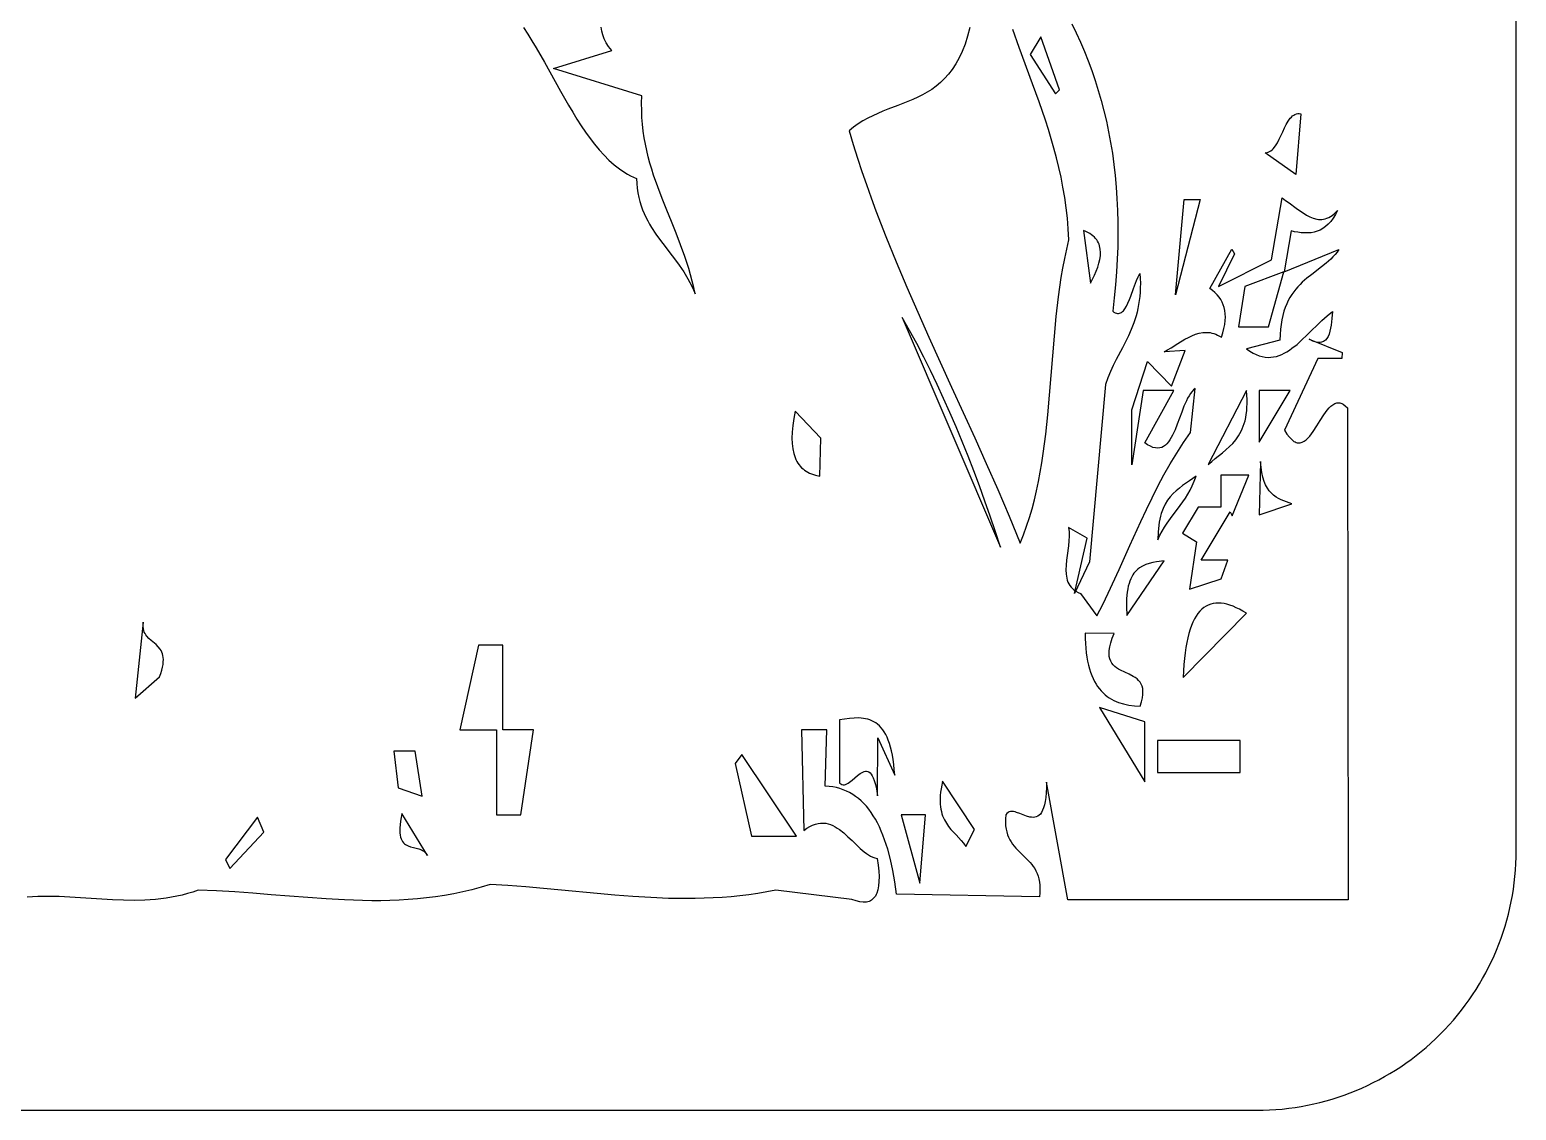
# Model space of a CAD drawing. Header units: metres. Extents: x 0 to 50, y 0 to 50.
# Drawn here: x 32.82 to 50, y 0 to 12.49 of the extents above; entities that cross this region are included whole.
import ezdxf

# ---------------------------------------------------------------- set-up
doc = ezdxf.new("R2010")
doc.units = ezdxf.units.M

msp = doc.modelspace()

# ---------------------------------------------------------------- linework, layer by layer
for points in [[(3, 0), (47, 0), (47, 0), (47.074492, 0.000924), (47.148761, 0.003687), (47.222779, 0.008277), (47.296513, 0.01468), (47.369934, 0.022884), (47.443009, 0.032877), (47.51571, 0.044646), (47.588004, 0.058177), (47.659861, 0.073458), (47.731251, 0.090477), (47.802143, 0.10922), (47.872505, 0.129676), (47.942308, 0.15183), (48.01152, 0.175671), (48.080111, 0.201186), (48.14805, 0.228361), (48.215307, 0.257185), (48.281849, 0.287645), (48.347648, 0.319727), (48.412671, 0.35342), (48.476889, 0.388709), (48.540271, 0.425584), (48.602785, 0.46403), (48.664402, 0.504035), (48.725089, 0.545587), (48.784818, 0.588672), (48.843556, 0.633279), (48.901274, 0.679394), (48.957939, 0.727004), (49.013523, 0.776097), (49.067994, 0.826659), (49.12132, 0.87868), (49.12132, 0.87868), (49.173341, 0.932006), (49.223903, 0.986477), (49.272996, 1.042061), (49.320606, 1.098726), (49.366721, 1.156444), (49.411328, 1.215182), (49.454413, 1.274911), (49.495965, 1.335598), (49.53597, 1.397215), (49.574416, 1.459729), (49.611291, 1.523111), (49.64658, 1.587329), (49.680273, 1.652352), (49.712355, 1.718151), (49.742815, 1.784693), (49.771639, 1.85195), (49.798814, 1.919889), (49.824329, 1.98848), (49.84817, 2.057692), (49.870324, 2.127495), (49.89078, 2.197857), (49.909523, 2.268749), (49.926542, 2.340139), (49.941823, 2.411996), (49.955354, 2.48429), (49.967123, 2.556991), (49.977116, 2.630066), (49.98532, 2.703487), (49.991723, 2.777221), (49.996313, 2.851239), (49.999076, 2.925508), (50, 3), (50, 47)], [(44.864859, 12.559539), (44.915686, 12.454122), (44.964144, 12.3472), (45.010204, 12.238738), (45.053835, 12.1287), (45.095004, 12.017049), (45.133681, 11.903749), (45.169835, 11.788764), (45.203434, 11.672058), (45.234448, 11.553594), (45.262845, 11.433336), (45.288595, 11.311248), (45.311665, 11.187294), (45.332026, 11.061438), (45.349645, 10.933643), (45.364492, 10.803873), (45.376536, 10.672092), (45.385745, 10.538264), (45.392089, 10.402353), (45.395536, 10.264321), (45.396055, 10.124134), (45.393614, 9.981755), (45.388184, 9.837147), (45.379732, 9.690275), (45.368228, 9.541102), (45.353641, 9.389592), (45.335938, 9.235709), (45.335938, 9.235709), (45.35095, 9.22554), (45.365266, 9.218058), (45.378922, 9.213147), (45.391954, 9.210693), (45.404399, 9.210581), (45.416294, 9.212697), (45.427674, 9.216925), (45.438577, 9.22315), (45.449037, 9.231259), (45.459093, 9.241135), (45.478134, 9.265733), (45.49599, 9.296025), (45.512953, 9.331092), (45.529312, 9.370016), (45.54536, 9.411879), (45.577684, 9.500746), (45.612252, 9.590345), (45.631105, 9.633121), (45.651391, 9.673325), (45.651391, 9.673325), (45.654635, 9.615914), (45.655893, 9.560622), (45.655261, 9.507349), (45.652836, 9.455996), (45.648715, 9.406461), (45.642995, 9.358645), (45.635773, 9.312447), (45.627147, 9.267768), (45.617213, 9.224507), (45.606068, 9.182564), (45.580536, 9.10223), (45.551326, 9.025966), (45.519215, 8.95297), (45.484979, 8.88244), (45.449395, 8.813575), (45.377289, 8.677634), (45.342319, 8.608954), (45.309107, 8.538733), (45.27843, 8.466169), (45.251063, 8.390461), (45.066262, 6.341166), (44.89658, 5.971936), (45.04238, 6.61384), (44.827192, 6.737298), (44.827192, 6.737298), (44.832601, 6.6875), (44.833133, 6.635183), (44.829919, 6.580949), (44.824094, 6.525397), (44.809137, 6.41274), (44.802272, 6.356835), (44.797326, 6.302014), (44.795432, 6.248876), (44.797722, 6.198022), (44.800791, 6.173638), (44.80533, 6.150051), (44.811482, 6.127335), (44.819388, 6.105565), (44.82919, 6.084816), (44.841029, 6.065163), (44.855048, 6.046682), (44.871386, 6.029446), (44.890187, 6.013532), (44.911592, 5.999014), (44.935742, 5.985967), (44.962778, 5.974467), (45.154664, 5.714437), (45.154664, 5.714437), (45.220318, 5.845503), (45.284611, 5.979108), (45.410498, 6.251924), (45.535099, 6.528852), (45.661189, 6.805861), (45.725658, 6.943136), (45.79154, 7.07892), (45.85918, 7.212708), (45.928926, 7.343997), (46.001125, 7.472283), (46.076122, 7.597061), (46.154265, 7.717828), (46.235901, 7.83408), (46.290473, 8.342326), (46.290473, 8.342326), (46.270663, 8.325826), (46.252065, 8.306165), (46.234567, 8.283639), (46.218059, 8.258544), (46.20243, 8.231177), (46.187568, 8.201834), (46.1597, 8.138403), (46.133568, 8.070621), (46.108281, 8.000856), (46.082951, 7.931478), (46.056687, 7.864855), (46.028601, 7.803358), (46.013597, 7.775272), (45.997803, 7.749355), (45.981109, 7.725904), (45.963404, 7.705214), (45.944576, 7.687583), (45.924515, 7.673306), (45.903108, 7.66268), (45.880246, 7.655999), (45.855816, 7.653562), (45.829707, 7.655663), (45.801809, 7.662599), (45.77201, 7.674666), (45.7402, 7.69216), (45.706266, 7.715378), (46.040885, 8.320622), (45.687724, 8.320622), (45.559205, 7.462131), (45.559205, 8.098334), (45.737416, 8.656347), (46.015678, 8.370385), (46.172761, 8.78367), (45.930019, 8.766157), (45.930019, 8.766157), (45.970228, 8.78874), (46.010353, 8.812944), (46.090563, 8.863452), (46.171084, 8.912158), (46.211596, 8.934109), (46.252349, 8.953539), (46.293396, 8.969757), (46.334791, 8.982073), (46.37659, 8.989795), (46.418845, 8.992235), (46.440161, 8.991258), (46.461612, 8.988701), (46.483203, 8.984479), (46.504943, 8.978504), (46.526838, 8.97069), (46.548895, 8.960952), (46.57112, 8.949202), (46.59352, 8.935355), (46.59352, 8.935355), (46.609469, 8.987649), (46.621857, 9.036979), (46.630754, 9.083493), (46.636228, 9.127343), (46.638346, 9.168677), (46.637176, 9.207646), (46.632788, 9.244399), (46.625249, 9.279085), (46.614626, 9.311854), (46.600989, 9.342857), (46.584406, 9.372242), (46.564944, 9.400159), (46.542671, 9.426758), (46.517656, 9.452189), (46.489968, 9.476602), (46.459673, 9.500145), (46.714621, 9.953838), (46.74413, 9.901474), (46.55945, 9.523673), (47.171714, 9.829144), (47.293139, 10.545658), (47.293139, 10.545658), (47.334902, 10.51772), (47.376073, 10.488189), (47.456961, 10.42788), (47.496836, 10.398867), (47.536438, 10.371792), (47.575847, 10.347537), (47.615141, 10.326986), (47.654401, 10.31102), (47.693706, 10.300522), (47.713401, 10.2976), (47.733136, 10.296376), (47.752922, 10.29696), (47.772769, 10.299462), (47.792687, 10.303994), (47.812686, 10.310665), (47.832775, 10.319586), (47.852966, 10.330867), (47.873267, 10.344619), (47.893688, 10.360951), (47.91424, 10.379973), (47.934932, 10.401798), (47.934932, 10.401798), (47.910423, 10.353754), (47.884326, 10.31134), (47.856721, 10.274298), (47.827691, 10.242374), (47.797316, 10.215312), (47.765677, 10.192857), (47.732854, 10.174752), (47.69893, 10.160743), (47.663984, 10.150574), (47.628097, 10.143989), (47.591351, 10.140733), (47.553826, 10.14055), (47.515603, 10.143184), (47.476764, 10.148381), (47.437389, 10.155885), (47.397558, 10.16544), (47.31629, 9.692147), (47.951245, 9.950799), (47.951245, 9.950799), (47.92892, 9.920613), (47.905489, 9.89218), (47.881069, 9.865305), (47.855777, 9.839798), (47.803044, 9.792118), (47.748227, 9.747603), (47.636075, 9.661918), (47.580611, 9.617675), (47.5268, 9.57045), (47.500807, 9.545239), (47.475579, 9.518706), (47.451231, 9.490659), (47.427881, 9.460905), (47.405646, 9.429254), (47.384642, 9.395512), (47.364987, 9.359488), (47.346797, 9.32099), (47.330189, 9.279825), (47.31528, 9.235801), (47.302187, 9.188727), (47.291026, 9.13841), (47.281915, 9.084658), (47.274971, 9.027279), (47.27031, 8.966081), (47.268049, 8.900871), (46.88375, 8.799748), (46.88375, 8.799748), (46.921467, 8.773549), (46.958328, 8.75178), (46.994375, 8.734256), (47.029651, 8.720788), (47.064197, 8.711191), (47.098056, 8.705277), (47.13127, 8.70286), (47.163882, 8.703752), (47.195932, 8.707766), (47.227464, 8.714716), (47.25852, 8.724414), (47.289141, 8.736674), (47.319371, 8.751309), (47.349251, 8.768131), (47.378823, 8.786955), (47.408129, 8.807592), (47.466115, 8.85356), (47.523544, 8.904542), (47.580756, 8.95904), (47.638086, 9.01556), (47.695872, 9.072606), (47.754452, 9.128683), (47.814163, 9.182294), (47.875342, 9.231946), (47.875342, 9.231946), (47.868461, 9.152643), (47.860039, 9.075143), (47.854291, 9.038544), (47.847006, 9.004166), (47.837801, 8.972599), (47.82629, 8.944433), (47.812091, 8.920258), (47.794819, 8.900663), (47.784911, 8.892768), (47.774091, 8.886239), (47.762311, 8.881151), (47.749522, 8.877576), (47.735677, 8.87559), (47.720729, 8.875264), (47.704628, 8.876674), (47.687327, 8.879893), (47.648932, 8.892053), (47.605161, 8.912333), (47.989914, 8.75936), (47.982707, 8.688547), (47.706004, 8.688547), (47.320544, 7.861699), (47.320544, 7.861699), (47.349635, 7.816131), (47.377648, 7.779685), (47.40465, 7.751795), (47.430709, 7.731893), (47.443406, 7.724761), (47.455893, 7.719413), (47.468177, 7.71578), (47.480268, 7.713789), (47.492174, 7.713371), (47.503903, 7.714454), (47.526864, 7.720842), (47.549219, 7.732385), (47.571035, 7.748518), (47.592379, 7.768673), (47.61332, 7.792285), (47.633924, 7.818787), (47.654259, 7.847612), (47.69439, 7.909964), (47.734253, 7.974811), (47.774387, 8.037618), (47.794723, 8.066841), (47.81533, 8.093855), (47.836274, 8.118093), (47.857622, 8.138988), (47.879442, 8.155974), (47.901802, 8.168485), (47.924768, 8.175954), (47.936499, 8.17762), (47.948408, 8.177814), (47.960502, 8.176463), (47.97279, 8.173498), (47.98528, 8.168848), (47.99798, 8.162441), (48.024047, 8.144076), (48.051057, 8.117835), (48.056147, 2.43383), (44.816941, 2.43383), (44.571996, 3.794544), (44.571996, 3.794544), (44.57069, 3.727933), (44.567474, 3.668558), (44.56245, 3.616047), (44.555724, 3.570032), (44.547402, 3.530141), (44.537587, 3.496006), (44.526385, 3.467255), (44.513901, 3.443518), (44.50024, 3.424427), (44.485507, 3.40961), (44.469806, 3.398697), (44.453243, 3.391319), (44.435922, 3.387105), (44.417949, 3.385685), (44.399428, 3.38669), (44.380464, 3.389748), (44.341628, 3.400548), (44.302281, 3.415122), (44.263262, 3.430512), (44.22541, 3.443756), (44.207184, 3.448648), (44.189565, 3.451894), (44.172657, 3.453123), (44.156566, 3.451965), (44.141397, 3.44805), (44.127253, 3.441008), (44.114241, 3.430469), (44.102466, 3.416064), (44.102466, 3.416064), (44.098254, 3.370074), (44.097243, 3.327358), (44.099215, 3.287694), (44.103957, 3.250861), (44.111253, 3.216635), (44.120889, 3.184795), (44.13265, 3.155119), (44.146322, 3.127384), (44.161688, 3.10137), (44.178535, 3.076853), (44.196647, 3.053612), (44.21581, 3.031425), (44.256428, 2.989323), (44.29867, 2.948771), (44.340818, 2.907993), (44.381153, 2.865213), (44.400103, 2.842517), (44.417955, 2.818654), (44.434495, 2.793402), (44.449507, 2.76654), (44.462776, 2.737845), (44.474088, 2.707094), (44.483228, 2.674067), (44.489981, 2.638542), (44.494132, 2.600295), (44.495467, 2.559105), (44.493769, 2.51475), (44.488826, 2.467008), (42.837939, 2.496727), (42.837939, 2.496727), (42.818021, 2.638759), (42.79444, 2.772909), (42.767078, 2.899042), (42.73582, 3.01702), (42.718695, 3.072908), (42.700551, 3.126708), (42.681376, 3.1784), (42.661154, 3.227969), (42.639872, 3.275397), (42.617514, 3.320667), (42.594066, 3.363763), (42.569514, 3.404667), (42.543842, 3.443362), (42.517038, 3.479831), (42.489086, 3.514057), (42.459971, 3.546024), (42.429679, 3.575713), (42.398196, 3.603109), (42.365508, 3.628194), (42.331599, 3.65095), (42.296455, 3.671362), (42.260062, 3.689411), (42.222405, 3.705082), (42.18347, 3.718356), (42.143242, 3.729217), (42.101707, 3.737649), (42.05885, 3.743633), (42.014657, 3.747152), (42.03411, 4.396094), (41.740352, 4.396094), (41.767472, 3.23354), (41.767472, 3.23354), (41.802108, 3.259118), (41.835748, 3.279885), (41.86844, 3.296091), (41.90023, 3.307988), (41.931164, 3.315825), (41.96129, 3.319855), (41.990654, 3.320328), (42.019303, 3.317495), (42.047283, 3.311607), (42.074642, 3.302914), (42.101425, 3.291668), (42.127679, 3.27812), (42.153452, 3.262521), (42.178789, 3.24512), (42.228344, 3.205922), (42.276718, 3.162533), (42.324284, 3.11696), (42.371416, 3.07121), (42.418486, 3.027291), (42.465868, 2.987211), (42.489793, 2.969237), (42.513936, 2.952976), (42.538344, 2.938678), (42.563063, 2.926594), (42.58814, 2.916975), (42.613622, 2.910072), (42.613622, 2.910072), (42.62491, 2.834774), (42.63225, 2.765455), (42.635647, 2.702143), (42.635106, 2.644864), (42.630632, 2.593646), (42.622229, 2.548516), (42.609904, 2.509502), (42.602272, 2.492296), (42.59366, 2.476629), (42.58407, 2.462504), (42.573503, 2.449925), (42.561959, 2.438895), (42.549438, 2.429418), (42.535941, 2.421497), (42.521469, 2.415134), (42.506022, 2.410335), (42.489601, 2.407101), (42.472207, 2.405437), (42.453841, 2.405346), (42.414191, 2.409895), (42.370659, 2.420777), (42.323247, 2.438017), (41.442422, 2.544888), (41.442422, 2.544888), (41.339044, 2.524624), (41.235688, 2.507005), (41.132353, 2.491913), (41.029039, 2.479225), (40.925744, 2.468822), (40.822468, 2.460582), (40.719211, 2.454386), (40.61597, 2.450113), (40.512746, 2.447642), (40.409538, 2.446853), (40.203165, 2.449837), (39.996845, 2.458103), (39.790572, 2.470685), (39.58434, 2.48662), (39.378142, 2.504942), (38.965822, 2.544895), (38.759688, 2.564597), (38.553563, 2.582831), (38.34744, 2.598631), (38.141313, 2.611034), (38.141313, 2.611034), (38.036387, 2.578697), (37.931397, 2.549925), (37.826347, 2.524555), (37.721241, 2.502428), (37.616081, 2.48338), (37.510871, 2.467252), (37.405613, 2.453882), (37.300311, 2.443109), (37.194967, 2.43477), (37.089586, 2.428705), (36.984169, 2.424753), (36.87872, 2.422752), (36.773243, 2.422541), (36.667739, 2.423958), (36.456667, 2.431034), (36.245529, 2.442687), (36.03435, 2.457629), (35.611965, 2.492213), (35.40081, 2.509274), (35.189712, 2.524461), (34.978697, 2.536482), (34.767788, 2.544049), (34.767788, 2.544049), (34.706594, 2.522724), (34.645279, 2.503933), (34.583853, 2.487545), (34.522323, 2.473428), (34.460699, 2.461448), (34.398989, 2.451475), (34.337202, 2.443375), (34.275346, 2.437017), (34.21343, 2.432268), (34.151462, 2.428997), (34.027405, 2.426357), (33.903246, 2.42804), (33.779051, 2.432989), (33.65489, 2.440146), (33.530831, 2.448454), (33.283295, 2.464295), (33.159956, 2.469712), (33.036993, 2.472051), (32.914476, 2.470255), (32.792474, 2.463265)], [(38.526155, 12.515018), (38.576095, 12.438862), (38.625119, 12.360543), (38.67337, 12.280413), (38.768129, 12.116128), (38.954718, 11.781302), (39.048858, 11.61639), (39.096644, 11.53579), (39.1451, 11.456897), (39.19437, 11.380062), (39.244598, 11.305637), (39.295929, 11.233973), (39.348507, 11.165423), (39.402476, 11.100339), (39.457981, 11.039071), (39.515165, 10.981972), (39.574174, 10.929393), (39.635151, 10.881686), (39.698241, 10.839204), (39.730623, 10.820031), (39.763588, 10.802297), (39.797153, 10.786044), (39.831336, 10.771317), (39.831336, 10.771317), (39.8352, 10.713138), (39.841455, 10.657371), (39.849973, 10.603882), (39.860627, 10.552535), (39.87329, 10.503195), (39.887835, 10.455727), (39.904136, 10.409996), (39.922064, 10.365868), (39.941495, 10.323206), (39.962299, 10.281875), (39.984351, 10.241742), (40.007523, 10.20267), (40.056721, 10.12717), (40.108877, 10.054295), (40.162975, 9.982965), (40.217999, 9.912098), (40.272934, 9.840614), (40.326763, 9.767432), (40.378472, 9.691472), (40.427044, 9.611652), (40.449836, 9.569957), (40.471463, 9.526892), (40.491798, 9.482322), (40.510714, 9.436111), (40.510714, 9.436111), (40.495245, 9.5111), (40.477892, 9.584752), (40.45882, 9.657179), (40.438192, 9.728494), (40.416173, 9.798807), (40.392926, 9.86823), (40.343404, 10.004856), (40.290939, 10.139266), (40.23684, 10.272353), (40.18242, 10.405012), (40.12899, 10.538138), (40.07786, 10.672625), (40.030342, 10.809367), (40.008348, 10.878862), (39.987747, 10.949258), (39.968706, 11.020664), (39.951387, 11.093192), (39.935954, 11.166955), (39.922572, 11.242065), (39.911403, 11.318632), (39.902613, 11.39677), (39.896365, 11.476589), (39.892822, 11.558201), (39.89215, 11.641719), (39.894511, 11.727253), (38.872927, 12.040382), (39.547603, 12.249354), (39.547603, 12.249354), (39.528469, 12.271965), (39.511222, 12.29459), (39.482101, 12.339833), (39.459657, 12.384991), (39.443309, 12.429971), (39.432474, 12.474683), (39.426567, 12.519033)], [(43.684513, 12.515343), (43.658708, 12.415036), (43.629534, 12.323284), (43.597175, 12.239593), (43.561814, 12.163469), (43.523633, 12.094415), (43.482817, 12.031939), (43.439548, 11.975544), (43.394009, 11.924737), (43.346385, 11.879023), (43.296857, 11.837907), (43.24561, 11.800894), (43.192827, 11.76749), (43.13869, 11.7372), (43.083384, 11.70953), (43.02709, 11.683984), (42.969994, 11.660068), (42.854123, 11.615148), (42.737238, 11.570812), (42.678873, 11.547627), (42.620804, 11.523104), (42.563215, 11.496748), (42.506288, 11.468064), (42.450206, 11.436559), (42.395154, 11.401737), (42.341314, 11.363104), (42.28887, 11.320165), (42.28887, 11.320165), (42.33688, 11.162915), (42.386527, 11.007247), (42.437736, 10.853058), (42.490431, 10.700243), (42.54454, 10.548699), (42.599986, 10.39832), (42.714593, 10.100645), (42.833656, 9.806384), (42.956576, 9.514704), (43.082758, 9.224773), (43.211603, 8.935756), (43.474895, 8.357136), (43.741674, 7.772178), (43.874878, 7.475239), (44.007162, 7.174217), (44.137928, 6.868278), (44.26658, 6.556588), (44.26658, 6.556588), (44.305837, 6.65318), (44.341804, 6.751589), (44.374672, 6.851715), (44.404628, 6.953461), (44.431863, 7.056728), (44.456566, 7.161418), (44.478925, 7.267432), (44.499131, 7.374673), (44.517372, 7.483041), (44.533838, 7.592438), (44.548718, 7.702767), (44.562201, 7.813928), (44.585735, 8.038354), (44.605952, 8.26493), (44.642497, 8.721385), (44.661853, 8.949689), (44.68395, 9.176995), (44.710301, 9.402516), (44.725546, 9.514362), (44.742422, 9.625466), (44.761119, 9.73573), (44.781827, 9.845057), (44.804733, 9.953346), (44.830029, 10.060501), (44.830029, 10.060501), (44.823002, 10.186994), (44.812425, 10.310938), (44.79851, 10.432487), (44.781466, 10.551796), (44.761507, 10.669022), (44.738844, 10.78432), (44.713687, 10.897844), (44.68625, 11.00975), (44.656743, 11.120193), (44.625377, 11.22933), (44.592366, 11.337314), (44.557919, 11.444301), (44.485567, 11.655907), (44.410014, 11.86539), (44.256074, 12.282956), (44.181072, 12.493524)], [(44.505895, 12.407541), (44.383765, 12.203588), (44.674779, 11.748958), (44.720168, 11.795845), (44.505895, 12.407541)], [(47.510434, 11.518378), (47.450982, 10.817695), (47.098771, 11.068869), (47.098771, 11.068869), (47.116402, 11.070575), (47.133065, 11.074941), (47.148827, 11.081779), (47.163752, 11.090903), (47.177907, 11.102128), (47.191359, 11.115266), (47.216414, 11.146539), (47.239447, 11.183233), (47.260985, 11.223856), (47.301692, 11.31093), (47.321917, 11.354402), (47.342762, 11.395842), (47.364755, 11.433761), (47.388425, 11.466668), (47.401053, 11.480777), (47.414299, 11.493074), (47.428228, 11.503373), (47.442906, 11.511487), (47.4584, 11.517232), (47.474775, 11.520419), (47.492098, 11.520863), (47.510434, 11.518378)], [(46.345867, 10.528169), (46.063407, 9.425884), (46.160243, 10.528169), (46.345867, 10.528169)], [(45.000596, 10.16976), (45.081341, 9.559014), (45.081341, 9.559014), (45.12687, 9.653976), (45.146506, 9.700408), (45.163474, 9.745946), (45.17734, 9.790445), (45.187669, 9.833759), (45.194025, 9.875744), (45.195972, 9.916253), (45.193075, 9.955142), (45.184899, 9.992264), (45.178695, 10.010118), (45.171009, 10.027475), (45.161784, 10.044318), (45.150968, 10.060628), (45.138505, 10.076388), (45.124342, 10.091579), (45.108423, 10.106183), (45.090695, 10.120181), (45.071102, 10.133556), (45.049591, 10.14629), (45.026107, 10.158364), (45.000596, 10.16976)], [(46.86331, 9.521628), (46.790646, 9.056471), (47.135588, 9.056471), (47.313588, 9.692652), (46.86331, 9.521628)], [(42.903966, 9.164498), (44.040616, 6.507439), (44.040616, 6.507439), (43.981713, 6.68748), (43.921394, 6.865896), (43.859615, 7.042635), (43.796333, 7.217646), (43.731504, 7.390879), (43.665086, 7.562282), (43.597035, 7.731805), (43.527308, 7.899397), (43.455862, 8.065006), (43.382654, 8.228583), (43.307639, 8.390075), (43.230775, 8.549433), (43.15202, 8.706605), (43.071328, 8.86154), (42.988658, 9.014188), (42.903966, 9.164498)], [(46.882622, 8.31834), (46.44119, 7.462885), (46.44119, 7.462885), (46.48043, 7.499482), (46.52108, 7.534098), (46.604073, 7.601012), (46.645145, 7.635124), (46.685088, 7.67088), (46.723265, 7.709188), (46.759042, 7.750954), (46.791784, 7.797085), (46.806818, 7.822069), (46.820854, 7.848485), (46.833815, 7.876446), (46.845619, 7.906064), (46.856188, 7.937453), (46.865443, 7.970726), (46.873303, 8.005996), (46.87969, 8.043378), (46.884524, 8.082983), (46.887726, 8.124927), (46.889216, 8.16932), (46.888915, 8.216278), (46.886743, 8.265914), (46.882622, 8.31834)], [(47.027994, 8.320622), (47.027994, 7.721041), (47.387032, 8.320622), (47.027994, 8.320622)], [(41.66841, 8.080937), (41.66841, 8.080937), (41.651614, 7.995115), (41.63964, 7.914748), (41.632444, 7.839781), (41.62998, 7.770157), (41.632204, 7.705821), (41.63907, 7.646716), (41.650532, 7.592786), (41.666546, 7.543976), (41.676246, 7.521473), (41.687067, 7.500229), (41.699003, 7.480236), (41.712048, 7.461489), (41.726198, 7.443979), (41.741446, 7.427699), (41.757787, 7.412644), (41.775215, 7.398805), (41.793724, 7.386176), (41.81331, 7.37475), (41.833965, 7.36452), (41.855685, 7.355478), (41.902295, 7.340932), (41.953096, 7.331057), (41.961877, 7.767391), (41.66841, 8.080937)], [(47.045696, 7.499083), (47.027994, 6.882846), (47.406193, 7.011688), (47.406193, 7.011688), (47.343399, 7.03208), (47.31235, 7.043541), (47.28185, 7.056476), (47.252138, 7.071359), (47.223455, 7.088664), (47.196037, 7.108864), (47.170126, 7.132432), (47.145958, 7.159843), (47.123774, 7.19157), (47.103812, 7.228086), (47.086311, 7.269865), (47.07151, 7.317381), (47.059648, 7.371107), (47.050964, 7.431516), (47.045696, 7.499083)], [(45.858267, 6.594783), (45.858267, 6.594783), (45.882301, 6.646629), (45.908205, 6.695351), (45.935681, 6.741448), (45.96443, 6.785418), (46.024554, 6.868976), (46.086187, 6.950012), (46.146941, 7.032519), (46.176241, 7.075569), (46.204425, 7.120484), (46.231195, 7.167761), (46.256251, 7.217898), (46.279296, 7.271396), (46.30003, 7.328751), (46.30003, 7.328751), (46.222321, 7.274561), (46.144447, 7.220645), (46.106478, 7.192071), (46.069703, 7.161503), (46.034535, 7.128251), (46.001385, 7.09163), (45.970665, 7.05095), (45.942787, 7.005524), (45.918163, 6.954664), (45.897205, 6.897683), (45.888229, 6.866682), (45.880324, 6.833892), (45.873541, 6.799228), (45.867933, 6.762603), (45.860443, 6.68313), (45.858267, 6.594783)], [(46.909361, 7.33949), (46.587357, 7.33949), (46.587357, 6.971565), (46.322975, 6.971565), (46.142401, 6.670012), (46.304548, 6.57253), (46.222866, 6.025221), (46.590712, 6.142851), (46.668141, 6.358358), (46.358879, 6.358358), (46.693437, 6.917058), (46.715142, 6.870999), (46.909361, 7.33949)], [(45.499158, 5.720593), (45.930654, 6.351017), (45.930654, 6.351017), (45.84319, 6.338878), (45.800371, 6.331026), (45.758709, 6.320885), (45.718617, 6.307633), (45.680508, 6.290443), (45.644794, 6.268492), (45.627963, 6.255473), (45.611886, 6.240954), (45.596614, 6.224833), (45.582199, 6.207006), (45.568691, 6.18737), (45.556142, 6.165822), (45.544605, 6.142259), (45.53413, 6.116577), (45.524769, 6.088675), (45.516574, 6.058449), (45.509596, 6.025795), (45.503886, 5.99061), (45.499497, 5.952792), (45.49648, 5.912238), (45.494886, 5.868844), (45.494766, 5.822507), (45.499158, 5.720593)], [(46.151065, 5.000831), (46.880528, 5.746327), (46.880528, 5.746327), (46.840864, 5.769896), (46.802115, 5.790913), (46.764299, 5.809332), (46.727434, 5.825105), (46.691537, 5.838184), (46.656624, 5.848523), (46.622714, 5.856075), (46.589823, 5.860792), (46.557969, 5.862627), (46.527169, 5.861533), (46.49744, 5.857463), (46.468799, 5.850368), (46.441264, 5.840204), (46.414851, 5.826921), (46.389578, 5.810473), (46.365463, 5.790812), (46.342522, 5.767892), (46.320773, 5.741665), (46.300233, 5.712084), (46.280919, 5.679102), (46.262849, 5.642671), (46.246039, 5.602745), (46.230507, 5.559275), (46.21627, 5.512216), (46.203345, 5.461519), (46.19175, 5.407138), (46.181501, 5.349025), (46.172617, 5.287133), (46.165114, 5.221415), (46.159009, 5.151823), (46.154321, 5.078311), (46.151065, 5.000831)], [(34.132391, 5.640462), (34.038546, 4.76416), (34.319398, 5.009929), (34.319398, 5.009929), (34.334402, 5.050642), (34.346229, 5.088193), (34.355062, 5.122764), (34.361085, 5.154534), (34.364481, 5.183685), (34.365432, 5.210396), (34.364122, 5.234849), (34.360735, 5.257224), (34.355453, 5.277702), (34.348459, 5.296463), (34.339938, 5.313689), (34.330071, 5.329559), (34.307035, 5.357954), (34.280818, 5.383096), (34.224699, 5.429396), (34.197729, 5.453444), (34.173439, 5.480017), (34.162757, 5.494702), (34.153295, 5.510561), (34.145235, 5.527773), (34.138762, 5.546519), (34.134057, 5.566981), (34.131305, 5.589338), (34.130689, 5.613771), (34.132391, 5.640462)], [(45.016106, 5.516393), (45.016106, 5.516393), (45.017244, 5.454823), (45.019961, 5.396196), (45.024222, 5.340444), (45.029989, 5.2875), (45.037224, 5.237296), (45.045892, 5.189765), (45.055953, 5.144841), (45.067372, 5.102455), (45.080112, 5.06254), (45.094135, 5.025029), (45.109404, 4.989854), (45.125883, 4.956948), (45.143534, 4.926244), (45.162319, 4.897675), (45.182203, 4.871172), (45.203148, 4.846669), (45.225116, 4.824098), (45.248071, 4.803392), (45.271976, 4.784484), (45.296794, 4.767306), (45.322487, 4.75179), (45.349018, 4.73787), (45.376351, 4.725479), (45.404448, 4.714548), (45.462787, 4.696799), (45.523739, 4.684084), (45.587006, 4.675866), (45.652292, 4.671604), (45.652292, 4.671604), (45.668299, 4.721424), (45.678982, 4.76623), (45.684711, 4.806369), (45.685853, 4.842194), (45.682777, 4.874052), (45.675853, 4.902294), (45.665448, 4.927269), (45.651931, 4.949328), (45.635671, 4.968819), (45.617037, 4.986093), (45.596397, 5.001499), (45.57412, 5.015387), (45.526129, 5.040007), (45.476013, 5.062751), (45.426722, 5.086416), (45.403308, 5.099469), (45.381205, 5.113801), (45.360783, 5.129762), (45.342411, 5.147702), (45.326457, 5.16797), (45.313289, 5.190917), (45.303277, 5.216892), (45.296789, 5.246244), (45.294194, 5.279323), (45.29586, 5.31648), (45.302156, 5.358063), (45.313451, 5.404423), (45.330113, 5.455908), (45.352512, 5.51287), (45.016106, 5.516393)], [(38.495463, 3.414962), (38.641947, 4.396094), (38.288696, 4.396094), (38.288696, 5.377226), (38.006993, 5.377226), (37.790852, 4.396094), (38.215257, 4.396094), (38.215257, 3.414962), (38.495463, 3.414962)], [(45.185506, 4.657253), (45.706084, 3.795764), (45.706084, 4.490853), (45.185506, 4.657253)], [(42.180876, 3.78176), (42.180876, 3.78176), (42.194026, 3.77171), (42.207567, 3.765587), (42.221465, 3.763035), (42.235683, 3.763695), (42.250186, 3.767211), (42.264939, 3.773224), (42.279905, 3.781377), (42.295049, 3.791312), (42.325728, 3.815101), (42.35669, 3.841729), (42.38765, 3.868337), (42.418323, 3.892065), (42.433463, 3.901955), (42.448423, 3.910053), (42.463169, 3.916), (42.477665, 3.91944), (42.491875, 3.920014), (42.505763, 3.917366), (42.519294, 3.911138), (42.532432, 3.900972), (42.545141, 3.886511), (42.557385, 3.867397), (42.56913, 3.843273), (42.580339, 3.813782), (42.590977, 3.778565), (42.601008, 3.737265), (42.610395, 3.689525), (42.619105, 3.634987), (42.622379, 4.304956), (42.816845, 3.874055), (42.816845, 3.874055), (42.812336, 3.937756), (42.806402, 3.997423), (42.799086, 4.053178), (42.790431, 4.105142), (42.780481, 4.153435), (42.769277, 4.198179), (42.756863, 4.239495), (42.743281, 4.277505), (42.728576, 4.312328), (42.71279, 4.344087), (42.695966, 4.372903), (42.678146, 4.398896), (42.659374, 4.422188), (42.639693, 4.4429), (42.619146, 4.461153), (42.597776, 4.477069), (42.575625, 4.490768), (42.552737, 4.502371), (42.529155, 4.512), (42.504921, 4.519776), (42.480079, 4.52582), (42.454672, 4.530253), (42.402333, 4.53477), (42.348248, 4.534298), (42.292762, 4.529804), (42.236217, 4.522259), (42.178958, 4.512631), (42.180876, 3.78176)], [(37.027985, 4.150811), (37.07977, 3.726283), (37.355341, 3.632539), (37.27438, 4.150811), (37.027985, 4.150811)], [(45.852963, 4.273452), (45.852963, 3.905528), (46.807676, 3.905528), (46.807676, 4.273452), (45.852963, 4.273452)], [(40.973198, 4.007524), (41.162544, 3.169679), (41.682752, 3.169679), (41.05112, 4.112545), (40.973198, 4.007524)], [(43.369737, 3.804119), (43.369737, 3.804119), (43.360082, 3.759613), (43.35251, 3.717463), (43.346929, 3.677569), (43.343247, 3.639831), (43.341373, 3.604148), (43.341213, 3.570419), (43.342677, 3.538544), (43.345671, 3.508422), (43.350105, 3.479954), (43.355885, 3.453039), (43.36292, 3.427575), (43.371118, 3.403463), (43.390633, 3.358893), (43.413695, 3.318524), (43.439566, 3.281552), (43.46751, 3.247173), (43.526671, 3.182983), (43.585286, 3.119522), (43.612547, 3.086055), (43.637463, 3.05036), (43.74023, 3.245731), (43.369737, 3.804119)], [(35.133939, 2.793571), (35.527698, 3.214911), (35.452533, 3.387981), (35.084203, 2.899799), (35.133939, 2.793571)], [(37.122107, 3.430091), (37.122107, 3.430091), (37.112401, 3.383128), (37.105159, 3.340286), (37.100256, 3.301358), (37.097568, 3.266136), (37.096971, 3.234413), (37.09834, 3.205981), (37.101551, 3.180634), (37.10648, 3.158164), (37.113001, 3.138364), (37.120992, 3.121026), (37.130328, 3.105944), (37.140883, 3.09291), (37.152534, 3.081716), (37.165157, 3.072156), (37.19282, 3.057107), (37.222876, 3.046104), (37.254332, 3.03749), (37.286191, 3.029606), (37.317459, 3.020794), (37.347142, 3.009396), (37.361078, 3.002209), (37.374245, 2.993753), (37.386518, 2.983822), (37.397772, 2.972208), (37.407884, 2.958704), (37.41673, 2.943102), (37.122107, 3.430091)], [(42.892242, 3.414962), (43.106487, 2.625811), (43.172252, 3.414962), (42.892242, 3.414962)]]:
    msp.add_lwpolyline(points)

doc.saveas('drawing.dxf')
